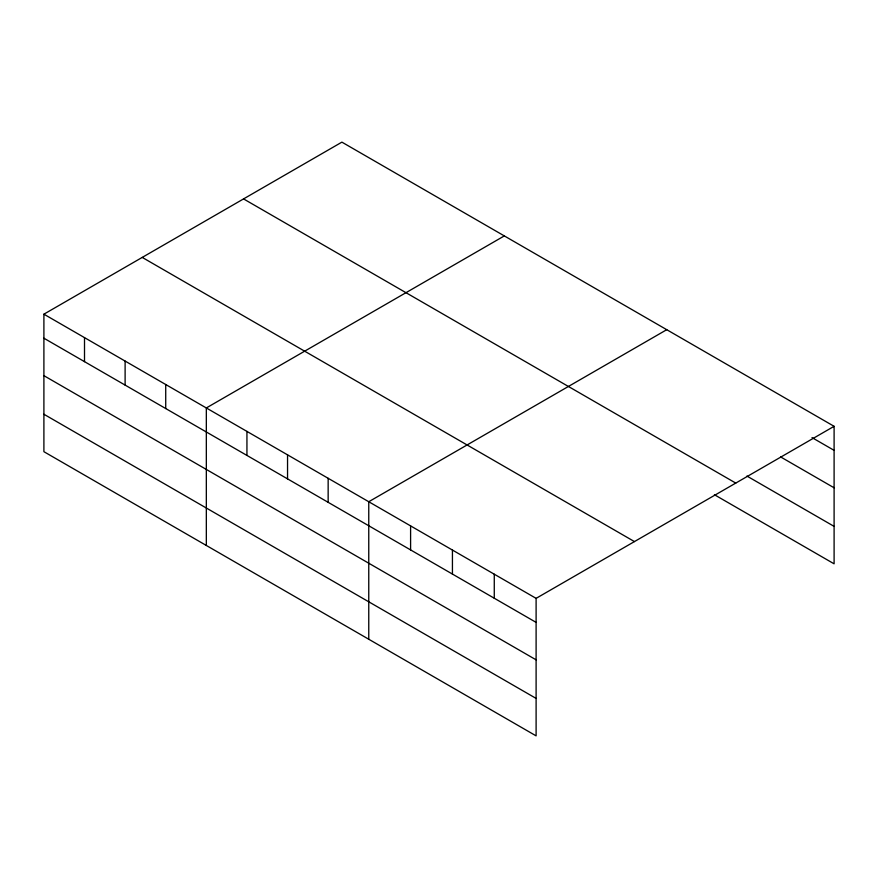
<?xml version="1.0" encoding="UTF-8"?>
<svg xmlns="http://www.w3.org/2000/svg" width="878" height="878" viewBox="0 0 878 878"><rect width="100%" height="100%" fill="white"/><g stroke="black" fill="none" stroke-linecap="round" stroke-linejoin="round"><path stroke-width="1.32" d="M43.9 314.181L536.107 598.357L536.107 735.863L43.9 451.687L43.9 314.181L341.893 142.137L834.1 426.313L834.1 563.819L714.396 494.709M504.323 235.908L206.33 407.952L206.33 545.468M666.753 329.689L368.76 501.733L368.76 639.25M536.107 598.357L834.1 426.313M812.018 437.595L834.1 450.348M780.641 456.933L834.1 487.795M746.937 476.052L834.1 526.372M243.557 198.911L735.764 483.087M142.236 257.408L634.443 541.583M43.9 338.206L536.107 622.381M43.9 375.663L536.107 659.839M43.9 414.24L536.107 698.416M494.27 574.201L494.27 598.236M452.433 550.045L452.433 574.08M410.597 525.889L410.597 549.924M328.152 478.29L328.152 502.326M287.545 454.848L287.545 478.883M246.937 431.394L246.937 455.43M165.722 384.509L165.722 408.544M125.115 361.067L125.115 385.102M84.507 337.624L84.507 361.659"/></g></svg>
